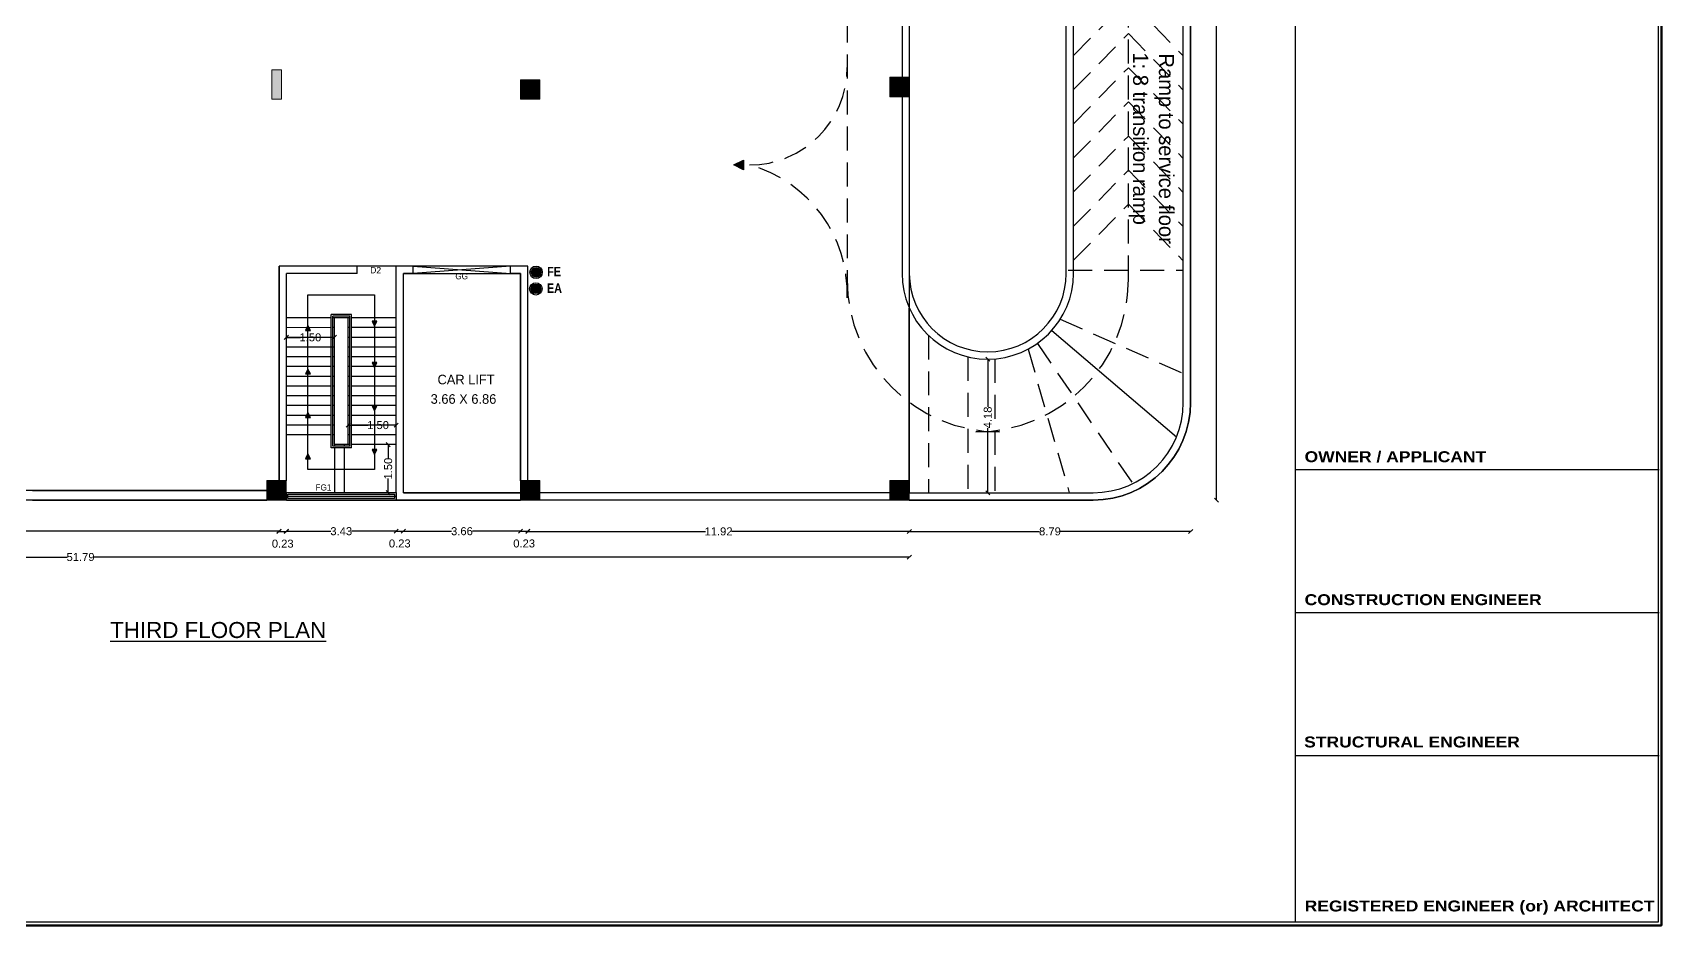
# Model space of a CAD drawing. Header units: metres. Extents: x 71870 to 72053, y 12512 to 13084.
# Drawn here: x 71935.3 to 71986.2, y 12655 to 12683 of the extents above; entities that cross this region are included whole.
import ezdxf

# ---------------------------------------------------------------- set-up
doc = ezdxf.new("R2010")
doc.units = ezdxf.units.M
doc.header["$MEASUREMENT"] = 0
doc.linetypes.add('ACAD_ISO08W100', pattern=[36, 24, -3, 6, -3])
doc.linetypes.add('Dim Line', pattern=[0.375, 0.25, -0.125])
doc.layers.get('Defpoints').update_dxf_attribs({"color": 6, "lineweight": 0})
doc.layers.add('02_FB_WALL', color=7, linetype='Continuous', lineweight=30)
doc.layers.add('COL', color=1, linetype='Continuous', lineweight=18)
doc.layers.add('BLK_1_FLR_4_BLT_UP_AREA', color=52, linetype='Continuous', plot=False)
doc.layers.add('BLK_1_FLR_4_BLT_UP_AREA_DEDUCT', color=52, linetype='Continuous', plot=False)
doc.layers.add('BLK_1_FLR_4_LIFT_2', color=30, linetype='Continuous')
doc.layers.add('BLK_1_FLR_4_ROOM_1', color=2, linetype='Continuous')
doc.styles.add('century Gothic', font='arial.ttf')
doc.styles.get("Standard").update_dxf_attribs({"font": 'arial.ttf'})
doc.styles.add('TITLE', font='GOTHIC.TTF')
doc.dimstyles.new('STAND', dxfattribs={"dimtxt": 0.25, "dimasz": 0.13, "dimexe": 0, "dimexo": 0, "dimgap": 0, "dimtad": 0, "dimzin": 0, "dimdsep": 46, "dimtxsty": 'century Gothic', "dimblk": 'OBLIQUE', "dimcen": 0.15, "dimse1": 1, "dimse2": 1, "dimclrd": 5, "dimclre": 7, "dimclrt": 5, "dimazin": 0, "dimtfac": 1, "dimtofl": 0, "dimtmove": 0, "dimatfit": 3, "dimfxl": 0, "dimtolj": 1, "dimtzin": 0, "dimlwd": -1, "dimlwe": -1, "dimarcsym": 0})

# ---------------------------------------------------------------- blocks, each defined once
blk = doc.blocks.new('*U3')
at = {"layer": 'COL'}
h = blk.add_hatch(color=8, dxfattribs=at)
h.dxf.hatch_style = 1
h.paths.add_polyline_path([(2704.9, 761), (2704.9, 737), (2680.9, 737), (2680.9, 761)])
at = {"layer": 'COL', "ltscale": 0.02}
blk.add_lwpolyline([(2704.9, 761), (2704.9, 737), (2680.9, 737), (2680.9, 761)], close=True, dxfattribs=at)
blk = doc.blocks.new('A$C493907E4')
at = {"layer": 'COL'}
h = blk.add_hatch(color=8, dxfattribs=at)
h.dxf.hatch_style = 1
h.paths.add_polyline_path([(12, 36), (12, 0), (0, 0), (0, 36)])
at = {"layer": 'COL', "ltscale": 0.02}
blk.add_lwpolyline([(12, 36), (12, 0), (0, 0), (0, 36)], close=True, dxfattribs=at)
blk = doc.blocks.new('arrowww')
at = {"layer": '02_FB_WALL'}
h = blk.add_hatch(color=252, dxfattribs=at)
h.dxf.hatch_style = 1
h.paths.add_polyline_path([(156792.6, 14158.6), (156780.6, 14164.6), (156792.6, 14170.6)])
at = {"layer": '02_FB_WALL', "color": 252}
blk.add_lwpolyline([(156792.6, 14158.6), (156780.6, 14164.6), (156792.6, 14170.6)], close=True, dxfattribs=at)
blk = doc.blocks.new('_Oblique')
at = {"color": 0, "linetype": 'ByBlock', "lineweight": -2}
blk.add_line((-0.5, -0.5), (0.5, 0.5), dxfattribs=at)
blk = doc.blocks.new('*D471')
at = {"color": 5}
for p, q in [((71943.267, 12673.431), (71943.704, 12673.431)), ((71944.767, 12673.431), (71944.329, 12673.431))]:
    blk.add_line(p, q, dxfattribs=at)
at = {"layer": 'Defpoints', "color": 0, "lineweight": 25}
for p in [(71943.267, 12673.431), (71944.767, 12673.431), (71944.767, 12673.431)]:
    blk.add_point(p, dxfattribs=at)
at = {"color": 5, "xscale": 0.13, "yscale": 0.13, "zscale": 0.13, "rotation": 180}
blk.add_blockref('_Oblique', (71943.267, 12673.431), dxfattribs=at)
at = {"color": 5, "xscale": 0.13, "yscale": 0.13, "zscale": 0.13}
blk.add_blockref('_Oblique', (71944.767, 12673.431), dxfattribs=at)
at = {"color": 5, "insert": (71944.017, 12673.431), "char_height": 0.25, "attachment_point": 5, "style": 'century Gothic'}
blk.add_mtext('\\A1;1.50', dxfattribs=at)
blk = doc.blocks.new('*D472')
at = {"color": 5}
for p, q in [((71945.196, 12670.688), (71945.819, 12670.688)), ((71946.696, 12670.688), (71946.444, 12670.688))]:
    blk.add_line(p, q, dxfattribs=at)
at = {"layer": 'Defpoints', "color": 0, "lineweight": 25}
for p in [(71945.196, 12670.688), (71946.696, 12670.688), (71946.696, 12670.688)]:
    blk.add_point(p, dxfattribs=at)
at = {"color": 5, "xscale": 0.13, "yscale": 0.13, "zscale": 0.13, "rotation": 180}
blk.add_blockref('_Oblique', (71945.196, 12670.688), dxfattribs=at)
at = {"color": 5, "xscale": 0.13, "yscale": 0.13, "zscale": 0.13}
blk.add_blockref('_Oblique', (71946.696, 12670.688), dxfattribs=at)
at = {"color": 5, "insert": (71946.132, 12670.688), "char_height": 0.25, "attachment_point": 5, "style": 'century Gothic'}
blk.add_mtext('\\A1;1.50', dxfattribs=at)
blk = doc.blocks.new('*D473')
at = {"color": 5}
for p, q in [((71946.448, 12670.078), (71946.448, 12669.641)), ((71946.448, 12668.578), (71946.448, 12669.016))]:
    blk.add_line(p, q, dxfattribs=at)
at = {"layer": 'Defpoints', "color": 0, "lineweight": 25}
for p in [(71946.448, 12670.078), (71946.448, 12668.578), (71946.448, 12668.578)]:
    blk.add_point(p, dxfattribs=at)
at = {"color": 5, "xscale": 0.13, "yscale": 0.13, "zscale": 0.13}
for p, rotation in [((71946.448, 12670.078), 90), ((71946.448, 12668.578), 270)]:
    blk.add_blockref('_Oblique', p, dxfattribs=dict(at, rotation=rotation))
at = {"color": 5, "insert": (71946.448, 12669.328), "char_height": 0.25, "attachment_point": 5, "rotation": 90, "style": 'century Gothic'}
blk.add_mtext('\\A1;1.50', dxfattribs=at)
blk = doc.blocks.new('*D487')
at = {"color": 5}
for p, q in [((71911.169, 12667.37), (71926.682, 12667.37)), ((71943.038, 12667.37), (71927.525, 12667.37))]:
    blk.add_line(p, q, dxfattribs=at)
at = {"layer": 'Defpoints', "color": 0, "lineweight": 25}
for p in [(71911.169, 12668.953), (71943.038, 12668.953), (71943.038, 12667.37)]:
    blk.add_point(p, dxfattribs=at)
at = {"color": 5, "xscale": 0.13, "yscale": 0.13, "zscale": 0.13, "rotation": 180}
blk.add_blockref('_Oblique', (71911.169, 12667.37), dxfattribs=at)
at = {"color": 5, "xscale": 0.13, "yscale": 0.13, "zscale": 0.13}
blk.add_blockref('_Oblique', (71943.038, 12667.37), dxfattribs=at)
at = {"color": 5, "insert": (71927.104, 12667.37), "char_height": 0.25, "attachment_point": 5, "style": 'century Gothic'}
blk.add_mtext('\\A1;31.87', dxfattribs=at)
blk = doc.blocks.new('*D488')
at = {"color": 5}
blk.add_line((71943.038, 12667.364), (71943.267, 12667.364), dxfattribs=at)
at = {"layer": 'Defpoints', "color": 0, "lineweight": 25}
for p in [(71943.038, 12668.953), (71943.267, 12668.947), (71943.267, 12667.364)]:
    blk.add_point(p, dxfattribs=at)
at = {"color": 5, "xscale": 0.13, "yscale": 0.13, "zscale": 0.13, "rotation": 180}
blk.add_blockref('_Oblique', (71943.038, 12667.364), dxfattribs=at)
at = {"color": 5, "xscale": 0.13, "yscale": 0.13, "zscale": 0.13}
blk.add_blockref('_Oblique', (71943.267, 12667.364), dxfattribs=at)
at = {"color": 5, "insert": (71943.153, 12666.981), "char_height": 0.25, "attachment_point": 5, "style": 'century Gothic'}
blk.add_mtext('\\A1;0.23', dxfattribs=at)
blk = doc.blocks.new('*D489')
at = {"color": 5}
for p, q in [((71943.267, 12667.37), (71944.657, 12667.37)), ((71946.696, 12667.37), (71945.306, 12667.37))]:
    blk.add_line(p, q, dxfattribs=at)
at = {"layer": 'Defpoints', "color": 0, "lineweight": 25}
for p in [(71943.267, 12668.947), (71946.696, 12668.344), (71946.696, 12667.37)]:
    blk.add_point(p, dxfattribs=at)
at = {"color": 5, "xscale": 0.13, "yscale": 0.13, "zscale": 0.13, "rotation": 180}
blk.add_blockref('_Oblique', (71943.267, 12667.37), dxfattribs=at)
at = {"color": 5, "xscale": 0.13, "yscale": 0.13, "zscale": 0.13}
blk.add_blockref('_Oblique', (71946.696, 12667.37), dxfattribs=at)
at = {"color": 5, "insert": (71944.981, 12667.37), "char_height": 0.25, "attachment_point": 5, "style": 'century Gothic'}
blk.add_mtext('\\A1;3.43', dxfattribs=at)
blk = doc.blocks.new('*D490')
at = {"color": 5}
blk.add_line((71946.696, 12667.37), (71946.924, 12667.37), dxfattribs=at)
at = {"layer": 'Defpoints', "color": 0, "lineweight": 25}
for p in [(71946.696, 12668.344), (71946.924, 12668.572), (71946.924, 12667.37)]:
    blk.add_point(p, dxfattribs=at)
at = {"color": 5, "xscale": 0.13, "yscale": 0.13, "zscale": 0.13, "rotation": 180}
blk.add_blockref('_Oblique', (71946.696, 12667.37), dxfattribs=at)
at = {"color": 5, "xscale": 0.13, "yscale": 0.13, "zscale": 0.13}
blk.add_blockref('_Oblique', (71946.924, 12667.37), dxfattribs=at)
at = {"color": 5, "insert": (71946.81, 12666.987), "char_height": 0.25, "attachment_point": 5, "style": 'century Gothic'}
blk.add_mtext('\\A1;0.23', dxfattribs=at)
blk = doc.blocks.new('*D491')
at = {"color": 5}
for p, q in [((71946.924, 12667.37), (71948.429, 12667.37)), ((71950.582, 12667.37), (71949.078, 12667.37))]:
    blk.add_line(p, q, dxfattribs=at)
at = {"layer": 'Defpoints', "color": 0, "lineweight": 25}
for p in [(71946.924, 12668.572), (71950.582, 12668.344), (71950.582, 12667.37)]:
    blk.add_point(p, dxfattribs=at)
at = {"color": 5, "xscale": 0.13, "yscale": 0.13, "zscale": 0.13, "rotation": 180}
blk.add_blockref('_Oblique', (71946.924, 12667.37), dxfattribs=at)
at = {"color": 5, "xscale": 0.13, "yscale": 0.13, "zscale": 0.13}
blk.add_blockref('_Oblique', (71950.582, 12667.37), dxfattribs=at)
at = {"color": 5, "insert": (71948.753, 12667.37), "char_height": 0.25, "attachment_point": 5, "style": 'century Gothic'}
blk.add_mtext('\\A1;3.66', dxfattribs=at)
blk = doc.blocks.new('*D492')
at = {"color": 5}
blk.add_line((71950.582, 12667.37), (71950.811, 12667.37), dxfattribs=at)
at = {"layer": 'Defpoints', "color": 0, "lineweight": 25}
for p in [(71950.811, 12668.947), (71950.582, 12668.344), (71950.811, 12667.37)]:
    blk.add_point(p, dxfattribs=at)
at = {"color": 5, "xscale": 0.13, "yscale": 0.13, "zscale": 0.13, "rotation": 180}
blk.add_blockref('_Oblique', (71950.582, 12667.37), dxfattribs=at)
at = {"color": 5, "xscale": 0.13, "yscale": 0.13, "zscale": 0.13}
blk.add_blockref('_Oblique', (71950.811, 12667.37), dxfattribs=at)
at = {"color": 5, "insert": (71950.696, 12666.987), "char_height": 0.25, "attachment_point": 5, "style": 'century Gothic'}
blk.add_mtext('\\A1;0.23', dxfattribs=at)
blk = doc.blocks.new('*D493')
at = {"color": 5}
for p, q in [((71950.811, 12667.364), (71956.362, 12667.364)), ((71962.731, 12667.364), (71957.18, 12667.364))]:
    blk.add_line(p, q, dxfattribs=at)
at = {"layer": 'Defpoints', "color": 0, "lineweight": 25}
for p in [(71950.811, 12668.947), (71962.731, 12668.344), (71962.731, 12667.364)]:
    blk.add_point(p, dxfattribs=at)
at = {"color": 5, "xscale": 0.13, "yscale": 0.13, "zscale": 0.13, "rotation": 180}
blk.add_blockref('_Oblique', (71950.811, 12667.364), dxfattribs=at)
at = {"color": 5, "xscale": 0.13, "yscale": 0.13, "zscale": 0.13}
blk.add_blockref('_Oblique', (71962.731, 12667.364), dxfattribs=at)
at = {"color": 5, "insert": (71956.771, 12667.364), "char_height": 0.25, "attachment_point": 5, "style": 'century Gothic'}
blk.add_mtext('\\A1;11.92', dxfattribs=at)
blk = doc.blocks.new('*D494')
at = {"color": 5}
for p, q in [((71962.731, 12667.364), (71966.8, 12667.364)), ((71971.519, 12667.364), (71967.45, 12667.364))]:
    blk.add_line(p, q, dxfattribs=at)
at = {"layer": 'Defpoints', "color": 0, "lineweight": 25}
for p in [(71971.519, 12671.392), (71962.731, 12668.344), (71971.519, 12667.364)]:
    blk.add_point(p, dxfattribs=at)
at = {"color": 5, "xscale": 0.13, "yscale": 0.13, "zscale": 0.13, "rotation": 180}
blk.add_blockref('_Oblique', (71962.731, 12667.364), dxfattribs=at)
at = {"color": 5, "xscale": 0.13, "yscale": 0.13, "zscale": 0.13}
blk.add_blockref('_Oblique', (71971.519, 12667.364), dxfattribs=at)
at = {"color": 5, "insert": (71967.125, 12667.364), "char_height": 0.25, "attachment_point": 5, "style": 'century Gothic'}
blk.add_mtext('\\A1;8.79', dxfattribs=at)
blk = doc.blocks.new('*D495')
at = {"color": 5}
for p, q in [((71910.94, 12666.562), (71936.414, 12666.562)), ((71962.731, 12666.562), (71937.258, 12666.562))]:
    blk.add_line(p, q, dxfattribs=at)
at = {"layer": 'Defpoints', "color": 0, "lineweight": 25}
for p in [(71910.94, 12668.344), (71962.731, 12668.344), (71962.731, 12666.562)]:
    blk.add_point(p, dxfattribs=at)
at = {"color": 5, "xscale": 0.13, "yscale": 0.13, "zscale": 0.13, "rotation": 180}
blk.add_blockref('_Oblique', (71910.94, 12666.562), dxfattribs=at)
at = {"color": 5, "xscale": 0.13, "yscale": 0.13, "zscale": 0.13}
blk.add_blockref('_Oblique', (71962.731, 12666.562), dxfattribs=at)
at = {"color": 5, "insert": (71936.836, 12666.562), "char_height": 0.25, "attachment_point": 5, "style": 'century Gothic'}
blk.add_mtext('\\A1;51.79', dxfattribs=at)
blk = doc.blocks.new('*D500')
at = {"color": 5}
for p, q in [((71972.328, 12701.872), (71972.328, 12685.529)), ((71972.328, 12668.344), (71972.328, 12684.686))]:
    blk.add_line(p, q, dxfattribs=at)
at = {"layer": 'Defpoints', "color": 0, "lineweight": 25}
for p in [(71962.731, 12701.872), (71962.731, 12668.344), (71972.328, 12668.344)]:
    blk.add_point(p, dxfattribs=at)
at = {"color": 5, "xscale": 0.13, "yscale": 0.13, "zscale": 0.13}
for p, rotation in [((71972.328, 12701.872), 90), ((71972.328, 12668.344), 270)]:
    blk.add_blockref('_Oblique', p, dxfattribs=dict(at, rotation=rotation))
at = {"color": 5, "lineweight": 25, "insert": (71972.328, 12685.108), "char_height": 0.25, "attachment_point": 5, "rotation": 90, "style": 'century Gothic'}
blk.add_mtext('\\A1;33.53', dxfattribs=at)
blk = doc.blocks.new('*D503')
at = {"color": 5}
for p, q in [((71965.182, 12672.751), (71965.182, 12671.258)), ((71965.182, 12668.572), (71965.182, 12670.598))]:
    blk.add_line(p, q, dxfattribs=at)
at = {"layer": 'Defpoints', "color": 0, "lineweight": 25}
for p in [(71965.182, 12672.751), (71965.182, 12668.572), (71965.182, 12668.572)]:
    blk.add_point(p, dxfattribs=at)
at = {"color": 5, "xscale": 0.13, "yscale": 0.13, "zscale": 0.13}
for p, rotation in [((71965.182, 12672.751), 90), ((71965.182, 12668.572), 270)]:
    blk.add_blockref('_Oblique', p, dxfattribs=dict(at, rotation=rotation))
at = {"color": 5, "lineweight": 25, "insert": (71965.182, 12670.928), "char_height": 0.25, "attachment_point": 5, "rotation": 90, "style": 'century Gothic'}
blk.add_mtext('\\A1;4.18', dxfattribs=at)

msp = doc.modelspace()

# ---------------------------------------------------------------- hatches: boundary and pattern name
at = {"lineweight": 25}
h = msp.add_hatch(color=33, dxfattribs=at)
h.dxf.hatch_style = 1
h.paths.add_polyline_path([(71951.21685, 12675.46576, 1), (71950.91963, 12675.46576, 1)])
h = msp.add_hatch(color=33, dxfattribs=at)
h.dxf.hatch_style = 1
h.paths.add_polyline_path([(71951.20999, 12674.94778, 1), (71950.91278, 12674.94778, 1)])
h = msp.add_hatch(color=252)
h.dxf.hatch_style = 1
h.paths.add_polyline_path([(71943.86345, 12673.6488), (71944.01585, 12673.6488), (71943.93965, 12673.8012)])
h = msp.add_hatch(color=252)
h.dxf.hatch_style = 1
h.paths.add_polyline_path([(71946.09861, 12673.93708), (71945.94621, 12673.93708), (71946.02241, 12673.78468)])
h = msp.add_hatch(color=252)
h.dxf.hatch_style = 1
h.paths.add_polyline_path([(71943.86363, 12672.29025), (71944.01603, 12672.29025), (71943.93983, 12672.44265)])
h = msp.add_hatch(color=252)
h.dxf.hatch_style = 1
h.paths.add_polyline_path([(71946.09861, 12672.64168), (71945.94621, 12672.64168), (71946.02241, 12672.48928)])
h = msp.add_hatch(color=252)
h.dxf.hatch_style = 1
h.paths.add_polyline_path([(71946.09861, 12671.28278), (71945.94621, 12671.28278), (71946.02241, 12671.13038)])
h = msp.add_hatch(color=252)
h.dxf.hatch_style = 1
h.paths.add_polyline_path([(71943.86363, 12670.93135), (71944.01603, 12670.93135), (71943.93983, 12671.08375)])
h = msp.add_hatch(color=252)
h.dxf.hatch_style = 1
h.paths.add_polyline_path([(71943.86363, 12669.63595), (71944.01603, 12669.63595), (71943.93983, 12669.78835)])
h = msp.add_hatch(color=252)
h.dxf.hatch_style = 1
h.paths.add_polyline_path([(71946.09861, 12669.92388), (71945.94621, 12669.92388), (71946.02241, 12669.77148)])

# ---------------------------------------------------------------- linework, layer by layer
at = {"color": 7, "lineweight": 25}
msp.add_line((71974.78487, 12710.80348), (71974.78487, 12655.14555), dxfattribs=at)
for p, q in [((71971.29084, 12671.39177), (71971.29084, 12698.82374)), ((71971.51944, 12671.39177), (71971.51944, 12698.82374)), ((71962.50244, 12694.93754), (71962.50244, 12675.43035)), ((71962.73104, 12694.93754), (71962.73104, 12675.43035)), ((71967.63324, 12675.43035), (71967.63324, 12694.93754)), ((71967.86184, 12675.43035), (71967.86184, 12694.93754)), ((71943.03821, 12668.94735), (71943.03788, 12675.65896)), ((71945.47653, 12675.65896), (71943.03788, 12675.65896)), ((71945.47653, 12675.42987), (71943.26649, 12675.42926)), ((71943.26681, 12668.94735), (71943.26649, 12675.42926)), ((71945.47653, 12675.42987), (71945.47653, 12675.65896)), ((71946.69581, 12668.57237), (71946.69573, 12675.65896)), ((71947.22639, 12675.65896), (71946.69573, 12675.65896)), ((71946.92441, 12668.57237), (71946.92433, 12675.43036)), ((71947.22639, 12675.43036), (71946.92433, 12675.43036)), ((71947.22639, 12675.43036), (71947.22639, 12675.66495)), ((71950.81053, 12675.65896), (71950.27439, 12675.65896)), ((71950.27439, 12675.43033), (71950.27439, 12675.65896)), ((71950.58193, 12675.43036), (71950.27439, 12675.43036)), ((71950.58201, 12668.94735), (71950.58193, 12675.43036)), ((71950.81061, 12668.94735), (71950.81053, 12675.65896)), ((71935.33747, 12668.64261), (71942.65722, 12668.64262)), ((71935.33747, 12668.34378), (71942.65721, 12668.34377)), ((71943.26681, 12668.57842), (71946.69581, 12668.57842)), ((71943.26681, 12668.34377), (71950.58202, 12668.3438)), ((71946.92441, 12668.5724), (71950.58201, 12668.5724)), ((71962.12144, 12668.5724), (71951.19162, 12668.5724)), ((71962.12144, 12668.3438), (71951.19162, 12668.3438)), ((71962.73103, 12668.57237), (71968.47144, 12668.57237)), ((71962.73103, 12668.34377), (71968.47144, 12668.34377))]:
    msp.add_line(p, q)
at = {"linetype": 'Dim Line', "ltscale": 3}
for p, q in [((71969.57634, 12675.23986), (71969.57634, 12695.05184)), ((71960.78794, 12693.52786), (71960.78794, 12675.04937)), ((71967.69341, 12675.53602), (71971.29084, 12675.53602)), ((71967.44708, 12673.99828), (71971.29084, 12672.30806)), ((71963.32903, 12673.4947), (71963.32903, 12668.57237)), ((71966.73155, 12673.244), (71969.70901, 12668.8585)), ((71964.55456, 12672.82518), (71964.55456, 12668.57237)), ((71965.40704, 12672.76011), (71965.40704, 12668.57237)), ((71966.44108, 12673.06479), (71967.72953, 12668.57237)), ((71965.55044, 12670.47736), (71964.81384, 12670.47736))]:
    msp.add_line(p, q, dxfattribs=at)
at = {"ltscale": 100}
for p, q in [((71947.22639, 12675.65896), (71950.27439, 12675.43033)), ((71950.27439, 12675.65896), (71947.22639, 12675.43033)), ((71962.73104, 12668.9534), (71962.73104, 12674.34735)), ((71944.66496, 12674.04003), (71943.26689, 12674.03965)), ((71944.66498, 12673.73523), (71943.26698, 12673.73485)), ((71945.29735, 12674.14183), (71944.66496, 12674.14163)), ((71944.66516, 12669.97677), (71944.66496, 12674.14163)), ((71945.24655, 12674.09102), (71944.71576, 12674.09084)), ((71944.71596, 12670.02757), (71944.71576, 12674.09084)), ((71945.24655, 12674.04022), (71944.71576, 12674.04004)), ((71944.76658, 12673.73526), (71944.71578, 12673.73524)), ((71944.76676, 12670.07837), (71944.76656, 12674.04006)), ((71945.1958, 12670.07836), (71945.19575, 12674.0402)), ((71945.24655, 12673.73542), (71945.19575, 12673.7354)), ((71945.2466, 12670.02756), (71945.24655, 12674.09102)), ((71945.2974, 12669.97676), (71945.29735, 12674.14183)), ((71946.69581, 12674.0406), (71945.29735, 12674.04023)), ((71946.69581, 12673.7358), (71945.29735, 12673.73543)), ((71944.66499, 12673.43117), (71943.26681, 12673.43116)), ((71944.76659, 12673.43117), (71944.71579, 12673.43117)), ((71945.24656, 12673.43116), (71945.19576, 12673.43116)), ((71946.69581, 12673.43116), (71945.29736, 12673.43116)), ((71944.76661, 12673.12637), (71943.26681, 12673.12636)), ((71944.66502, 12672.82157), (71943.26681, 12672.82156)), ((71944.76662, 12672.82157), (71944.71582, 12672.82157)), ((71945.24656, 12673.12636), (71945.19576, 12673.12636)), ((71945.24656, 12672.82156), (71945.19576, 12672.82156)), ((71946.69581, 12673.12636), (71945.29736, 12673.12636)), ((71946.69581, 12672.82156), (71945.29736, 12672.82156)), ((71944.66504, 12672.51677), (71943.26681, 12672.51676)), ((71944.66505, 12672.21197), (71943.26681, 12672.21196)), ((71944.76664, 12672.51677), (71944.71584, 12672.51677)), ((71944.76665, 12672.21197), (71944.71585, 12672.21197)), ((71945.24657, 12672.51676), (71945.19577, 12672.51676)), ((71945.24657, 12672.21196), (71945.19577, 12672.21196)), ((71946.69581, 12672.51676), (71945.29737, 12672.51676)), ((71946.69581, 12672.21196), (71945.29737, 12672.21196)), ((71944.66507, 12671.90717), (71943.26681, 12671.90716)), ((71944.76667, 12671.90717), (71944.71587, 12671.90717)), ((71945.24657, 12671.90716), (71945.19577, 12671.90716)), ((71946.69581, 12671.90716), (71945.29737, 12671.90716)), ((71944.66508, 12671.60237), (71943.26681, 12671.60236)), ((71944.6651, 12671.29757), (71943.26681, 12671.29756)), ((71944.76668, 12671.60237), (71944.71588, 12671.60237)), ((71944.7667, 12671.29757), (71944.7159, 12671.29757)), ((71945.24658, 12671.60236), (71945.19578, 12671.60236)), ((71945.24658, 12671.29756), (71945.19578, 12671.29756)), ((71946.69581, 12671.60236), (71945.29738, 12671.60236)), ((71946.69581, 12671.29756), (71945.29738, 12671.29756)), ((71944.66511, 12670.99277), (71943.26681, 12670.99276)), ((71944.66513, 12670.68797), (71943.26681, 12670.68796)), ((71944.76671, 12670.99277), (71944.71591, 12670.99277)), ((71944.76673, 12670.68797), (71944.71593, 12670.68797)), ((71945.24659, 12670.99276), (71945.19579, 12670.99276)), ((71945.24659, 12670.68796), (71945.19579, 12670.68796)), ((71946.69581, 12670.99276), (71945.29739, 12670.99276)), ((71946.69581, 12670.68796), (71945.29739, 12670.68796)), ((71944.66514, 12670.38317), (71943.26681, 12670.38316)), ((71944.76674, 12670.38317), (71944.71594, 12670.38317)), ((71945.24659, 12670.38316), (71945.19579, 12670.38316)), ((71946.69581, 12670.38316), (71945.29739, 12670.38316)), ((71945.2974, 12669.97676), (71944.66516, 12669.97677)), ((71945.2466, 12670.02756), (71944.71596, 12670.02757)), ((71945.2466, 12670.07836), (71944.76676, 12670.07837)), ((71944.76676, 12670.07837), (71944.76676, 12670.02757)), ((71944.76676, 12669.97677), (71944.76676, 12668.57836)), ((71945.07156, 12670.07837), (71945.07156, 12670.02757)), ((71945.07156, 12669.97677), (71945.07156, 12668.57836)), ((71946.69581, 12670.07836), (71945.2974, 12670.07836))]:
    msp.add_line(p, q, dxfattribs=at)
at = {"linetype": 'Dim Line', "ltscale": 100}
msp.add_line((71967.17834, 12673.64263), (71971.0791, 12670.31979), dxfattribs=at)
at = {"lineweight": 80}
msp.add_lwpolyline([(71907.3407, 12655.04539), (71907.3407, 12710.90365), (71986.22983, 12710.90365), (71986.22983, 12655.04539)], close=True, dxfattribs=at)
at = {"lineweight": 25}
msp.add_lwpolyline([(71907.44086, 12655.14555), (71907.44086, 12710.80348), (71986.12966, 12710.80348), (71986.12966, 12655.14555)], close=True, dxfattribs=at)
at = {"linetype": 'Dim Line', "ltscale": 3}
for points in [[(71967.86184, 12682.24762), (71969.57634, 12683.99816), (71971.29084, 12682.23134)], [(71967.86184, 12681.17992), (71969.57634, 12682.93046), (71971.29084, 12681.16363)], [(71967.86184, 12680.11221), (71969.57634, 12681.86276), (71971.29084, 12680.09593)], [(71967.86184, 12679.04451), (71969.57634, 12680.79505), (71971.29084, 12679.02822)], [(71967.86184, 12677.97681), (71969.57634, 12679.72735), (71971.29084, 12677.96052)], [(71967.86184, 12676.9091), (71969.57634, 12678.65965), (71971.29084, 12676.89282)], [(71967.86184, 12675.8414), (71969.57634, 12677.59194), (71971.29084, 12675.82511)]]:
    msp.add_lwpolyline(points, dxfattribs=at)
at = {"linetype": 'ACAD_ISO08W100'}
msp.add_lwpolyline([(71946.02239, 12674.76403), (71946.02269, 12669.30366), (71943.93983, 12669.30366), (71943.93952, 12674.76403)], close=True, dxfattribs=at)
at = {"color": 252}
for points in [[(71943.86345, 12673.6488), (71944.01585, 12673.6488), (71943.93965, 12673.8012)], [(71946.09861, 12673.93708), (71945.94621, 12673.93708), (71946.02241, 12673.78468)], [(71943.86363, 12672.29025), (71944.01603, 12672.29025), (71943.93983, 12672.44265)], [(71946.09861, 12672.64168), (71945.94621, 12672.64168), (71946.02241, 12672.48928)], [(71946.09861, 12671.28278), (71945.94621, 12671.28278), (71946.02241, 12671.13038)], [(71943.86363, 12670.93135), (71944.01603, 12670.93135), (71943.93983, 12671.08375)], [(71943.86363, 12669.63595), (71944.01603, 12669.63595), (71943.93983, 12669.78835)], [(71946.09861, 12669.92388), (71945.94621, 12669.92388), (71946.02241, 12669.77148)]]:
    msp.add_lwpolyline(points, close=True, dxfattribs=at)
at = {"lineweight": 25}
for points in [[(71974.78487, 12669.29615), (71986.15935, 12669.29615)], [(71974.78487, 12664.82634), (71986.15935, 12664.82634)], [(71974.78487, 12660.35654), (71986.15935, 12660.35654)]]:
    msp.add_lwpolyline(points, dxfattribs=at)
at = {"color": 6}
for points in [[(71943.26681, 12668.57839), (71946.69581, 12668.57839), (71946.69581, 12668.34377), (71943.26681, 12668.34377)], [(71943.31681, 12668.52839), (71946.64581, 12668.52839), (71946.64581, 12668.39377), (71943.31681, 12668.39377)]]:
    msp.add_lwpolyline(points, close=True, dxfattribs=at)
msp.add_lwpolyline([(71946.69581, 12668.46108), (71943.26681, 12668.46108)], dxfattribs=at)
at = {"color": 33, "lineweight": 25}
for centre, radius in [((71951.06824, 12675.46576), 0.1938), ((71951.06824, 12675.46576), 0.14861), ((71951.06138, 12674.94778), 0.1938), ((71951.06138, 12674.94778), 0.14861)]:
    msp.add_circle(centre, radius, dxfattribs=at)
at = {"linetype": 'Dim Line', "ltscale": 3}
for centre, radius, start, end in [((71957.73994, 12681.8693), 3.048, 270, 0), ((71956.62837, 12674.81049), 4.16199, 358.043956, 74.50969), ((71965.55044, 12675.23986), 4.7625, 180, 270), ((71964.81384, 12675.23986), 4.7625, 270, 0)]:
    msp.add_arc(centre, radius, start, end, dxfattribs=at)
for centre, radius, start in [((71965.18214, 12675.43035), 2.6797, 180), ((71965.18214, 12675.43035), 2.4511, 180), ((71968.47144, 12671.39177), 3.048, 270), ((71968.47144, 12671.39177), 2.8194, 270)]:
    msp.add_arc(centre, radius, start, 0)
at = {"layer": 'BLK_1_FLR_4_BLT_UP_AREA', "color": 52, "lineweight": 25}
msp.add_lwpolyline([(71910.94044, 12701.87178), (71923.74205, 12701.87178), (71968.47144, 12701.87174, -0.41421312), (71971.51944, 12698.82374), (71971.51944, 12671.39177, -0.41421356), (71968.47144, 12668.34377), (71910.94044, 12668.34377)], format="xyb", close=True, dxfattribs=at)
at = {"layer": 'BLK_1_FLR_4_BLT_UP_AREA_DEDUCT', "color": 52, "lineweight": 25}
msp.add_lwpolyline([(71967.63324, 12694.93754, 1), (71962.73104, 12694.93754), (71962.73104, 12675.43036, 1), (71967.63324, 12675.43036)], format="xyb", close=True, dxfattribs=at)
at = {"layer": 'BLK_1_FLR_4_LIFT_2', "color": 30, "lineweight": 25}
msp.add_lwpolyline([(71946.92433, 12675.43036), (71950.58201, 12675.43036), (71950.58201, 12668.57237), (71946.92433, 12668.57237)], close=True, dxfattribs=at)
at = {"layer": 'BLK_1_FLR_4_ROOM_1', "color": 2, "lineweight": 25}
msp.add_lwpolyline([(71911.16904, 12701.26218), (71911.16904, 12701.64318), (71926.80397, 12701.64317), (71926.80397, 12694.63277), (71934.88183, 12694.63277), (71934.88183, 12701.64317), (71962.73105, 12701.64317), (71962.73103, 12668.57237), (71950.81061, 12668.57237), (71950.81061, 12675.65896), (71943.03788, 12675.65896), (71943.03788, 12668.64262), (71911.16904, 12668.64262)], close=True, dxfattribs=at)

# ---------------------------------------------------------------- block references
at = {"xscale": 0.0254, "yscale": 0.0254, "zscale": 0.0254, "rotation": 180}
msp.add_blockref('A$C493907E4', (71943.11442, 12681.79311), dxfattribs=at)
at = {"xscale": 0.0254, "yscale": 0.0254, "zscale": 0.0254}
for name, p in [('*U3', (71882.48619, 12662.15883)), ('*U3', (71894.02561, 12662.23498)), ('arrowww', (67975.02018, 12319.04031)), ('*U3', (71874.56138, 12649.62389)), ('*U3', (71882.48619, 12649.62391)), ('*U3', (71894.0256, 12649.62388))]:
    msp.add_blockref(name, p, dxfattribs=at)

# ---------------------------------------------------------------- texts
at = {"style": 'TITLE'}
for s, p in [('1: 8 transition ramp', (71969.72236, 12682.34275)), ('Ramp to service floor', (71970.5286, 12682.30944))]:
    msp.add_text(s, height=0.4712496, rotation=270, dxfattribs=at).set_placement(p)
at = {"attachment_point": 1, "style": 'TITLE'}
for s, insert, char_height, width in [('D2', (71945.88568, 12675.63288), 0.2, 1.6006521), ('GG', (71948.54646, 12675.43748), 0.19, 0.4813095), ('CAR LIFT', (71947.98986, 12672.26301), 0.3, 2.0544002), ('3.66 X 6.86', (71947.77489, 12671.65491), 0.3, 2.1209546), ('FG1', (71944.17772, 12668.8335), 0.19, 0.4813095), ('FG1', (71944.17772, 12668.83348), 0.19, 0.4813095)]:
    msp.add_mtext(s, dxfattribs=dict(at, insert=insert, char_height=char_height, width=width))
at = {"color": 33, "lineweight": 25, "char_height": 0.2950098, "attachment_point": 1}
for s, insert in [('{\\fArial Narrow|b1|i0|c0|p34;FE}', (71951.41456, 12675.63659)), ('{\\fArial Narrow|b1|i0|c0|p34;EA}', (71951.40771, 12675.11861))]:
    msp.add_mtext_dynamic_manual_height_columns(s, width=13.7588778, gutter_width=6.01629, heights=[0], dxfattribs=dict(at, insert=insert))
at = {"lineweight": 25, "char_height": 0.3417564, "attachment_point": 1}
for s, width, insert in [('{\\fArial Black|b0|i0|c0|p34;OWNER / APPLICANT}', 25.8405627, (71975.08061, 12669.87085)), ('{\\fArial Black|b0|i0|c0|p34;CONSTRUCTION ENGINEER}', 25.8405627, (71975.08061, 12665.40104)), ('{\\fArial Black|b0|i0|c0|p34;STRUCTURAL ENGINEER}', 27.3981805, (71975.06681, 12660.9527)), ('{\\fArial Black|b0|i0|c0|p34;REGISTERED ENGINEER (or) ARCHITECT}', 44.0336151, (71975.0833, 12655.82479))]:
    msp.add_mtext_dynamic_manual_height_columns(s, width=width, gutter_width=6.01629, heights=[0], dxfattribs=dict(at, insert=insert))
at = {"color": 7, "lineweight": 25, "insert": (71941.13745, 12664.27882), "char_height": 0.5, "width": 7.5551364, "attachment_point": 5}
msp.add_mtext('{\\LTHIRD FLOOR PLAN}', dxfattribs=at)

# ---------------------------------------------------------------- dimensions: what is measured, and where the dimension line sits
at = {"lineweight": 25}
dim = msp.add_linear_dim(base=(71972.32812, 12668.34377), p1=(71962.73105, 12701.87175), p2=(71962.73105, 12668.34377), angle=90, dimstyle='STAND', dxfattribs=at)
dim.commit()
dim.dimension.update_dxf_attribs({"geometry": '*D500', "text_midpoint": (71972.32812, 12685.10776)})
dim = msp.add_linear_dim(base=(71944.76659, 12673.43117), p1=(71943.26681, 12673.43116), p2=(71944.76659, 12673.43117), dimstyle='STAND')
dim.commit()
dim.dimension.update_dxf_attribs({"geometry": '*D471', "text_midpoint": (71944.0167, 12673.43117)})
dim = msp.add_linear_dim(base=(71965.18214, 12668.57237), p1=(71965.18214, 12672.75065), p2=(71965.18214, 12668.57237), angle=90, dimstyle='STAND', dxfattribs=at)
dim.commit()
dim.dimension.update_dxf_attribs({"geometry": '*D503', "text_midpoint": (71965.18214, 12670.92759), "dimtype": 160})
for base, p1, p2, picture, middle in [((71971.51944, 12667.36388), (71962.73103, 12668.34377), (71971.51944, 12671.39177), '*D494', (71967.12524, 12667.36388)), ((71943.03821, 12667.36987), (71911.16904, 12668.95341), (71943.03821, 12668.95337), '*D487', (71927.10362, 12667.36987)), ((71943.26681, 12667.36388), (71943.03821, 12668.95337), (71943.26681, 12668.94735), '*D488', (71943.15251, 12666.98069)), ((71946.69581, 12667.36987), (71943.26681, 12668.94735), (71946.69581, 12668.34377), '*D489', (71944.98131, 12667.36987)), ((71950.81061, 12667.36989), (71950.58202, 12668.3438), (71950.81061, 12668.94735), '*D492', (71950.69631, 12666.98671)), ((71962.73103, 12667.36388), (71950.81061, 12668.94735), (71962.73103, 12668.34377), '*D493', (71956.77082, 12667.36388)), ((71962.73103, 12666.56159), (71910.94043, 12668.34378), (71962.73103, 12668.34377), '*D495', (71936.83573, 12666.56159)), ((71946.92441, 12667.36987), (71946.69581, 12668.34377), (71946.92441, 12668.57237), '*D490', (71946.81011, 12666.98669)), ((71950.58202, 12667.36989), (71946.92441, 12668.57237), (71950.58202, 12668.3438), '*D491', (71948.75322, 12667.36989))]:
    dim = msp.add_linear_dim(base=base, p1=p1, p2=p2, dimstyle='STAND', override={"dimtmove": 2})
    dim.commit()
    dim.dimension.update_dxf_attribs({"geometry": picture, "text_midpoint": middle})
dim = msp.add_linear_dim(base=(71946.69581, 12670.68796), p1=(71945.19579, 12670.68796), p2=(71946.69581, 12670.68796), dimstyle='STAND')
dim.commit()
dim.dimension.update_dxf_attribs({"geometry": '*D472', "text_midpoint": (71946.13197, 12670.68796), "dimtype": 160})
dim = msp.add_linear_dim(base=(71946.44776, 12668.57836), p1=(71946.44776, 12670.07836), p2=(71946.44776, 12668.57836), angle=90, dimstyle='STAND')
dim.commit()
dim.dimension.update_dxf_attribs({"geometry": '*D473', "text_midpoint": (71946.44776, 12669.32836)})

doc.saveas('drawing.dxf')
